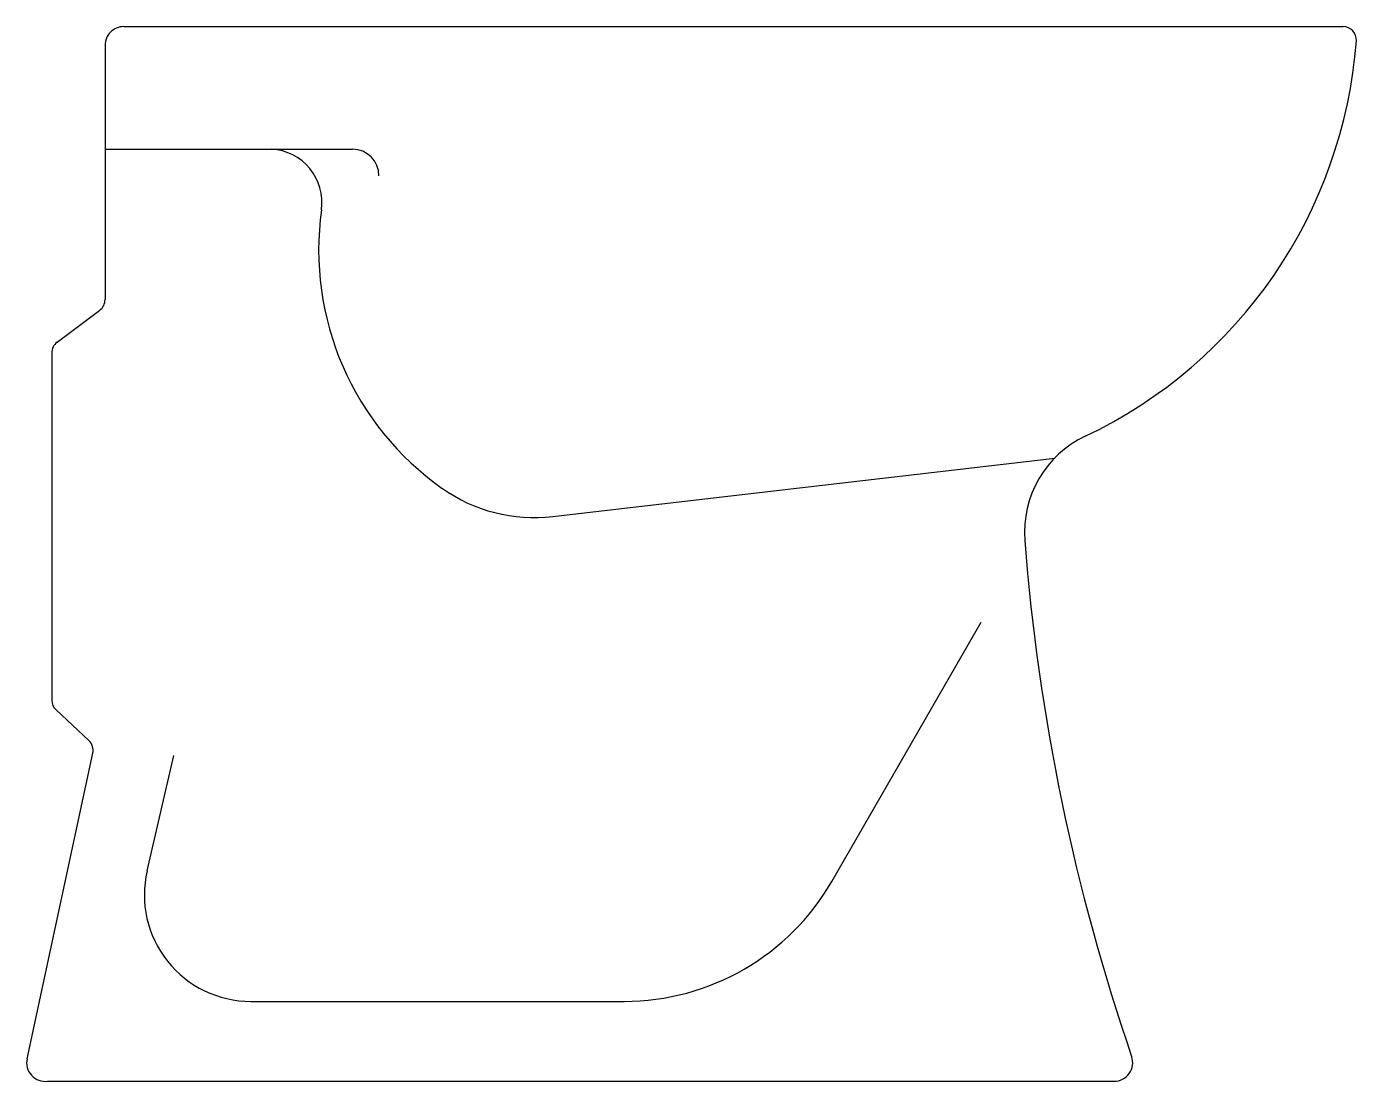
# Model space of a CAD drawing. Extents: x 883 to 1382, y 1472 to 1868.
import ezdxf

# ---------------------------------------------------------------- set-up
doc = ezdxf.new("R2010")
doc.units = 0
doc.header["$LTSCALE"] = 50
doc.layers.add('FINA', color=6, linetype='CONTINUOUS')
doc.layers.add('GROSSA', color=3, linetype='CONTINUOUS')

msp = doc.modelspace()

# ---------------------------------------------------------------- linework, layer by layer
at = {"layer": 'FINA', "color": 0, "linetype": 'CONTINUOUS'}
for p, q in [((970.29, 1822.46), (973.71, 1822.46)), ((1080.37, 1684.54), (1268.92, 1706.47)), ((1185.17, 1547.51), (1241.35, 1644.81)), ((928.01, 1551.51), (938, 1594.81)), ((1185.17, 1547.51), (1185.17, 1547.51)), ((1185.17, 1547.51), (1185.17, 1547.51)), ((966.98, 1502.51), (1107.23, 1502.51))]:
    msp.add_line(p, q, dxfattribs=at)
for centre, radius, start, end in [((973.71, 1802.46), 20, 352.0463, 86.8094), ((1101.88, 1784.55), 109.42, 172.0463, 234.8662), ((1073.44, 1744.14), 60, 234.8662, 276.6353), ((966.98, 1542.51), 40, 167.0054, 270), ((1107.23, 1592.51), 90, 270, 330)]:
    msp.add_arc(centre, radius, start, end, dxfattribs=at)
at = {"layer": 'GROSSA', "color": 0, "linetype": 'CONTINUOUS'}
for p, q in [((919.23, 1868.46), (1004.01, 1868.46)), ((1004.01, 1868.46), (1346.91, 1868.46)), ((1346.91, 1868.46), (1377.24, 1868.46)), ((912.23, 1861.46), (912.23, 1830.01)), ((912.23, 1830.01), (912.23, 1777.01)), ((912.23, 1822.46), (1005.12, 1822.46)), ((912.23, 1777.01), (912.23, 1766.01)), ((894.23, 1749.96), (910.23, 1761.96)), ((892.23, 1745.96), (892.23, 1615.63)), ((906.16, 1600.4), (893.81, 1611.98)), ((882.91, 1480.94), (907.63, 1595.7)), ((890.6, 1472.51), (1289.41, 1472.51)), ((1289.41, 1472.51), (1291.21, 1472.51))]:
    msp.add_line(p, q, dxfattribs=at)
for centre, radius, start, end in [((919.23, 1861.46), 7, 90, 180.0023), ((1377.24, 1863.46), 5, 355.6605, 90.4419), ((1203.5, 1876.6), 179.24, 295.4136, 355.6752), ((1005.12, 1812.46), 10, 0, 90), ((907.23, 1765.96), 5, 306.8357, 0.5769), ((897.23, 1745.96), 5, 126.8815, 180.0091), ((1297.59, 1678.57), 40.01, 115.4125, 184.4242), ((2036.02, 1735.72), 780.65, 184.42542, 198.98223), ((897.23, 1615.63), 5, 180.0129, 226.8807), ((902.74, 1596.75), 5, 347.86, 46.8704), ((889.76, 1479.46), 7, 167.8439, 276.9426), ((1291.21, 1479.51), 7, 270, 18.9837)]:
    msp.add_arc(centre, radius, start, end, dxfattribs=at)

doc.saveas('drawing.dxf')
